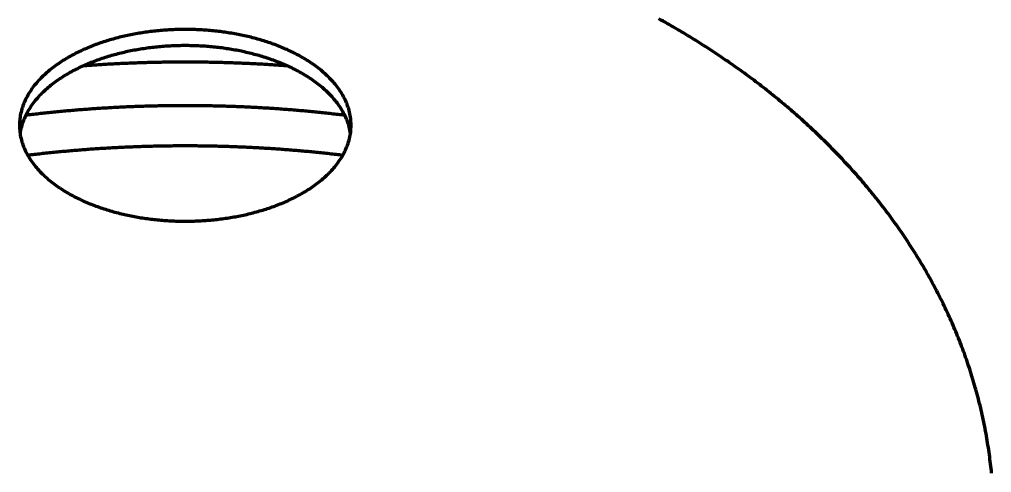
# Model space of a CAD drawing. Header units: millimetres. Extents: x 0 to 420, y 0 to 297.
# Drawn here: x 147.38 to 194.28, y 202.17 to 224 of the extents above; entities that cross this region are included whole.
import ezdxf

# ---------------------------------------------------------------- set-up
doc = ezdxf.new("R2010")
doc.units = ezdxf.units.MM
doc.layers.add('01-VISIBLE', color=7, linetype='CONTINUOUS', lineweight=70)

msp = doc.modelspace()

# ---------------------------------------------------------------- linework, layer by layer
at = {"layer": '01-VISIBLE'}
for points in [[(194.281, 202.137), (194.27, 202.25), (194.258, 202.364), (194.246, 202.477), (194.233, 202.59), (194.219, 202.703), (194.205, 202.816), (194.191, 202.929), (194.176, 203.042), (194.16, 203.155), (194.144, 203.268), (194.127, 203.38), (194.109, 203.493), (194.091, 203.605), (194.073, 203.718), (194.054, 203.83), (194.034, 203.942), (194.014, 204.054), (193.993, 204.166), (193.972, 204.278), (193.95, 204.39), (193.928, 204.502), (193.905, 204.613), (193.882, 204.725), (193.858, 204.836), (193.833, 204.948), (193.808, 205.059), (193.782, 205.17), (193.756, 205.28), (193.729, 205.391), (193.702, 205.502), (193.674, 205.612), (193.646, 205.723), (193.617, 205.833), (193.588, 205.943), (193.558, 206.053), (193.527, 206.162), (193.496, 206.272), (193.465, 206.382), (193.433, 206.491), (193.4, 206.6), (193.367, 206.709), (193.334, 206.818), (193.3, 206.927), (193.265, 207.035), (193.23, 207.143), (193.194, 207.252), (193.158, 207.36), (193.121, 207.467), (193.084, 207.575), (193.046, 207.683), (193.008, 207.79), (192.97, 207.897), (192.93, 208.004), (192.891, 208.111), (192.85, 208.217), (192.81, 208.324), (192.769, 208.43), (192.727, 208.536), (192.685, 208.642), (192.642, 208.747), (192.599, 208.853), (192.555, 208.958), (192.511, 209.063), (192.467, 209.168), (192.422, 209.273), (192.376, 209.377), (192.33, 209.481), (192.284, 209.585), (192.237, 209.689), (192.189, 209.793), (192.141, 209.896), (192.093, 209.999), (192.044, 210.102), (191.995, 210.205), (191.945, 210.307), (191.895, 210.409), (191.844, 210.511), (191.793, 210.613), (191.742, 210.715), (191.69, 210.816), (191.637, 210.917), (191.584, 211.018), (191.531, 211.119), (191.477, 211.219), (191.423, 211.319), (191.369, 211.419), (191.314, 211.519), (191.258, 211.619), (191.202, 211.718), (191.146, 211.817), (191.089, 211.916), (191.032, 212.014), (190.974, 212.113), (190.916, 212.211), (190.858, 212.308), (190.799, 212.406), (190.74, 212.503), (190.68, 212.6), (190.62, 212.697), (190.56, 212.794), (190.499, 212.89), (190.438, 212.986), (190.376, 213.082), (190.314, 213.177), (190.251, 213.272), (190.189, 213.367), (190.125, 213.462), (190.062, 213.557), (189.998, 213.651), (189.933, 213.745), (189.869, 213.838), (189.803, 213.932), (189.738, 214.025), (189.672, 214.118), (189.606, 214.211), (189.539, 214.303), (189.472, 214.395), (189.405, 214.487), (189.337, 214.579), (189.269, 214.67), (189.2, 214.761), (189.132, 214.852), (189.062, 214.942), (188.993, 215.032), (188.923, 215.122), (188.853, 215.212), (188.782, 215.302), (188.711, 215.391), (188.64, 215.48), (188.568, 215.568), (188.496, 215.656), (188.424, 215.744), (188.352, 215.832), (188.279, 215.92), (188.205, 216.007), (188.132, 216.094), (188.058, 216.181), (187.984, 216.267), (187.909, 216.353), (187.834, 216.439), (187.759, 216.524), (187.683, 216.61), (187.608, 216.695), (187.531, 216.779), (187.455, 216.864), (187.378, 216.948), (187.301, 217.032), (187.224, 217.115), (187.146, 217.199), (187.068, 217.282), (186.99, 217.364), (186.911, 217.447), (186.832, 217.529), (186.753, 217.611), (186.673, 217.692), (186.594, 217.774), (186.514, 217.855), (186.433, 217.936), (186.353, 218.016), (186.272, 218.096), (186.191, 218.176), (186.109, 218.256), (186.027, 218.335), (185.945, 218.414), (185.863, 218.493), (185.78, 218.571), (185.697, 218.649), (185.614, 218.727), (185.531, 218.805), (185.447, 218.882), (185.363, 218.959), (185.279, 219.036), (185.195, 219.112), (185.11, 219.188), (185.025, 219.264), (184.94, 219.34), (184.854, 219.415), (184.769, 219.49), (184.683, 219.565), (184.596, 219.639), (184.51, 219.713), (184.423, 219.787), (184.336, 219.861), (184.249, 219.934), (184.162, 220.007), (184.074, 220.08), (183.986, 220.152), (183.898, 220.224), (183.809, 220.296), (183.721, 220.368), (183.632, 220.439), (183.543, 220.51), (183.454, 220.581), (183.364, 220.651), (183.274, 220.721), (183.184, 220.791), (183.094, 220.861), (183.004, 220.93), (182.913, 220.999), (182.822, 221.068), (182.731, 221.136), (182.64, 221.204), (182.548, 221.272), (182.456, 221.339), (182.364, 221.407), (182.272, 221.474), (182.18, 221.54), (182.087, 221.607), (181.995, 221.673), (181.902, 221.739), (181.809, 221.804), (181.715, 221.869), (181.622, 221.934), (181.528, 221.999), (181.434, 222.063), (181.34, 222.127), (181.245, 222.191), (181.151, 222.255), (181.056, 222.318), (180.961, 222.381), (180.866, 222.444), (180.771, 222.506), (180.675, 222.568), (180.58, 222.63), (180.484, 222.692), (180.388, 222.753), (180.291, 222.814), (180.195, 222.875), (180.098, 222.935), (180.002, 222.995), (179.905, 223.055), (179.808, 223.114), (179.71, 223.174), (179.613, 223.233), (179.515, 223.291), (179.418, 223.35), (179.32, 223.408), (179.222, 223.466), (179.123, 223.523), (179.025, 223.581), (178.926, 223.638), (178.827, 223.694), (178.728, 223.751), (178.629, 223.807), (178.53, 223.863), (178.431, 223.919), (178.331, 223.974), (178.231, 224.029)], [(163.384, 218.9), (163.383, 218.98), (163.379, 219.06), (163.373, 219.14), (163.365, 219.219), (163.354, 219.298), (163.341, 219.377), (163.326, 219.456), (163.308, 219.534), (163.288, 219.612), (163.267, 219.689), (163.242, 219.765), (163.216, 219.841), (163.188, 219.916), (163.158, 219.99), (163.126, 220.063), (163.092, 220.136), (163.057, 220.208), (163.019, 220.279), (162.98, 220.349), (162.94, 220.418), (162.898, 220.486), (162.854, 220.553), (162.809, 220.619), (162.763, 220.684), (162.715, 220.749), (162.666, 220.812), (162.616, 220.875), (162.565, 220.936), (162.512, 220.996), (162.459, 221.056), (162.404, 221.115), (162.349, 221.172), (162.292, 221.229), (162.235, 221.285), (162.176, 221.34), (162.117, 221.394), (162.057, 221.447), (161.997, 221.499), (161.935, 221.551), (161.873, 221.601), (161.81, 221.651), (161.747, 221.699), (161.683, 221.747), (161.618, 221.794), (161.553, 221.841), (161.487, 221.886), (161.42, 221.931), (161.353, 221.975), (161.286, 222.018), (161.218, 222.06), (161.149, 222.102), (161.08, 222.143), (161.011, 222.183), (160.941, 222.222), (160.871, 222.261), (160.801, 222.299), (160.73, 222.336), (160.659, 222.372), (160.587, 222.408), (160.515, 222.443), (160.443, 222.478), (160.37, 222.512), (160.297, 222.545), (160.224, 222.577), (160.151, 222.609), (160.077, 222.64), (160.003, 222.671), (159.929, 222.701), (159.854, 222.73), (159.779, 222.759), (159.704, 222.787), (159.629, 222.815), (159.554, 222.841), (159.478, 222.868), (159.402, 222.894), (159.326, 222.919), (159.25, 222.943), (159.174, 222.967), (159.097, 222.991), (159.02, 223.014), (158.944, 223.036), (158.866, 223.058), (158.789, 223.079), (158.712, 223.1), (158.634, 223.12), (158.557, 223.14), (158.479, 223.159), (158.401, 223.177), (158.323, 223.195), (158.245, 223.213), (158.167, 223.23), (158.088, 223.247), (158.01, 223.263), (157.931, 223.278), (157.853, 223.293), (157.774, 223.308), (157.695, 223.322), (157.616, 223.335), (157.537, 223.348), (157.458, 223.361), (157.379, 223.373), (157.3, 223.384), (157.22, 223.395), (157.141, 223.406), (157.062, 223.416), (156.982, 223.425), (156.902, 223.434), (156.823, 223.443), (156.743, 223.451), (156.664, 223.459), (156.584, 223.466), (156.504, 223.473), (156.424, 223.479), (156.344, 223.485), (156.264, 223.49), (156.184, 223.495), (156.105, 223.5), (156.025, 223.504), (155.945, 223.507), (155.865, 223.51), (155.784, 223.513), (155.704, 223.515), (155.624, 223.516), (155.544, 223.517), (155.464, 223.518), (155.384, 223.518), (155.304, 223.518), (155.224, 223.517), (155.144, 223.516), (155.064, 223.515), (154.984, 223.513), (154.904, 223.51), (154.824, 223.507), (154.744, 223.504), (154.664, 223.5), (154.584, 223.495), (154.504, 223.49), (154.424, 223.485), (154.344, 223.479), (154.264, 223.473), (154.185, 223.466), (154.105, 223.459), (154.025, 223.451), (153.945, 223.443), (153.866, 223.434), (153.786, 223.425), (153.707, 223.416), (153.627, 223.406), (153.548, 223.395), (153.469, 223.384), (153.389, 223.373), (153.31, 223.361), (153.231, 223.348), (153.152, 223.335), (153.073, 223.322), (152.994, 223.308), (152.916, 223.293), (152.837, 223.278), (152.758, 223.263), (152.68, 223.247), (152.602, 223.23), (152.523, 223.213), (152.445, 223.195), (152.367, 223.177), (152.289, 223.159), (152.212, 223.14), (152.134, 223.12), (152.056, 223.1), (151.979, 223.079), (151.902, 223.058), (151.825, 223.036), (151.748, 223.014), (151.671, 222.991), (151.595, 222.967), (151.518, 222.943), (151.442, 222.919), (151.366, 222.894), (151.29, 222.868), (151.215, 222.841), (151.139, 222.815), (151.064, 222.787), (150.989, 222.759), (150.914, 222.73), (150.84, 222.701), (150.766, 222.671), (150.691, 222.64), (150.618, 222.609), (150.544, 222.577), (150.471, 222.545), (150.398, 222.512), (150.326, 222.478), (150.253, 222.443), (150.181, 222.408), (150.11, 222.372), (150.039, 222.336), (149.968, 222.299), (149.897, 222.261), (149.827, 222.222), (149.757, 222.183), (149.688, 222.143), (149.619, 222.102), (149.551, 222.06), (149.483, 222.018), (149.415, 221.975), (149.348, 221.931), (149.282, 221.886), (149.216, 221.841), (149.15, 221.794), (149.086, 221.747), (149.022, 221.699), (148.958, 221.651), (148.895, 221.601), (148.833, 221.551), (148.772, 221.499), (148.711, 221.447), (148.651, 221.394), (148.592, 221.34), (148.534, 221.285), (148.476, 221.229), (148.42, 221.172), (148.364, 221.115), (148.31, 221.056), (148.256, 220.996), (148.204, 220.936), (148.152, 220.875), (148.102, 220.812), (148.053, 220.749), (148.006, 220.684), (147.959, 220.619), (147.914, 220.553), (147.871, 220.486), (147.829, 220.418), (147.788, 220.349), (147.749, 220.279), (147.712, 220.208), (147.676, 220.136), (147.642, 220.063), (147.61, 219.99), (147.58, 219.916), (147.552, 219.841), (147.526, 219.765), (147.502, 219.689), (147.48, 219.612), (147.46, 219.534), (147.442, 219.456), (147.427, 219.377), (147.414, 219.298), (147.403, 219.219), (147.395, 219.14), (147.389, 219.06), (147.385, 218.98), (147.384, 218.9)], [(163.356, 218.51), (163.343, 218.589), (163.328, 218.668), (163.31, 218.746), (163.291, 218.824), (163.269, 218.901), (163.245, 218.977), (163.219, 219.053), (163.191, 219.128), (163.161, 219.203), (163.13, 219.276), (163.096, 219.349), (163.06, 219.421), (163.023, 219.492), (162.984, 219.562), (162.944, 219.631), (162.902, 219.699), (162.859, 219.767), (162.814, 219.833), (162.767, 219.899), (162.72, 219.963), (162.671, 220.027), (162.621, 220.089), (162.57, 220.151), (162.517, 220.212), (162.464, 220.271), (162.409, 220.33), (162.354, 220.388), (162.297, 220.445), (162.24, 220.501), (162.182, 220.556), (162.123, 220.61), (162.063, 220.663), (162.002, 220.715), (161.94, 220.767), (161.878, 220.818), (161.815, 220.867), (161.752, 220.916), (161.688, 220.964), (161.623, 221.011), (161.558, 221.058), (161.492, 221.103), (161.425, 221.148), (161.358, 221.192), (161.291, 221.235), (161.223, 221.278), (161.154, 221.32), (161.085, 221.36), (161.016, 221.401), (160.946, 221.44), (160.876, 221.479), (160.805, 221.517), (160.735, 221.554), (160.663, 221.591), (160.592, 221.627), (160.52, 221.662), (160.447, 221.696), (160.375, 221.73), (160.302, 221.763), (160.228, 221.796), (160.155, 221.828), (160.081, 221.859), (160.007, 221.89), (159.933, 221.92), (159.858, 221.949), (159.783, 221.978), (159.708, 222.006), (159.633, 222.034), (159.558, 222.061), (159.482, 222.087), (159.406, 222.113), (159.33, 222.138), (159.254, 222.163), (159.177, 222.187), (159.101, 222.21), (159.024, 222.233), (158.947, 222.256), (158.87, 222.278), (158.792, 222.299), (158.715, 222.32), (158.637, 222.34), (158.56, 222.36), (158.482, 222.379), (158.404, 222.397), (158.326, 222.415), (158.248, 222.433), (158.169, 222.45), (158.091, 222.467), (158.012, 222.483), (157.934, 222.498), (157.855, 222.513), (157.776, 222.528), (157.697, 222.542), (157.618, 222.555), (157.539, 222.568), (157.46, 222.581), (157.381, 222.593), (157.302, 222.604), (157.222, 222.616), (157.143, 222.626), (157.063, 222.636), (156.984, 222.646), (156.904, 222.655), (156.824, 222.664), (156.745, 222.672), (156.665, 222.679), (156.585, 222.687), (156.505, 222.693), (156.425, 222.7), (156.345, 222.706), (156.265, 222.711), (156.185, 222.716), (156.105, 222.72), (156.025, 222.724), (155.945, 222.728), (155.865, 222.731), (155.785, 222.733), (155.705, 222.735), (155.625, 222.737), (155.544, 222.738), (155.464, 222.739), (155.384, 222.739), (155.304, 222.739), (155.224, 222.738), (155.144, 222.737), (155.064, 222.735), (154.983, 222.733), (154.903, 222.731), (154.823, 222.728), (154.743, 222.724), (154.663, 222.72), (154.583, 222.716), (154.503, 222.711), (154.423, 222.706), (154.343, 222.7), (154.263, 222.693), (154.183, 222.687), (154.104, 222.679), (154.024, 222.672), (153.944, 222.664), (153.864, 222.655), (153.785, 222.646), (153.705, 222.636), (153.626, 222.626), (153.546, 222.616), (153.467, 222.604), (153.388, 222.593), (153.308, 222.581), (153.229, 222.568), (153.15, 222.555), (153.071, 222.542), (152.992, 222.528), (152.913, 222.513), (152.835, 222.498), (152.756, 222.483), (152.677, 222.467), (152.599, 222.45), (152.521, 222.433), (152.442, 222.415), (152.364, 222.397), (152.286, 222.379), (152.209, 222.36), (152.131, 222.34), (152.053, 222.32), (151.976, 222.299), (151.899, 222.278), (151.822, 222.256), (151.745, 222.233), (151.668, 222.21), (151.591, 222.187), (151.515, 222.163), (151.438, 222.138), (151.362, 222.113), (151.286, 222.087), (151.211, 222.061), (151.135, 222.034), (151.06, 222.006), (150.985, 221.978), (150.91, 221.949), (150.836, 221.92), (150.761, 221.89), (150.687, 221.859), (150.613, 221.828), (150.54, 221.796), (150.467, 221.763), (150.394, 221.73), (150.321, 221.696), (150.249, 221.662), (150.177, 221.627), (150.105, 221.591), (150.034, 221.554), (149.963, 221.517), (149.892, 221.479), (149.822, 221.44), (149.752, 221.401), (149.683, 221.36), (149.614, 221.32), (149.546, 221.278), (149.478, 221.235), (149.41, 221.192), (149.343, 221.148), (149.277, 221.103), (149.211, 221.058), (149.145, 221.011), (149.081, 220.964), (149.016, 220.916), (148.953, 220.867), (148.89, 220.818), (148.828, 220.767), (148.766, 220.715), (148.706, 220.663), (148.646, 220.61), (148.587, 220.556), (148.528, 220.501), (148.471, 220.445), (148.415, 220.388), (148.359, 220.33), (148.305, 220.271), (148.251, 220.212), (148.199, 220.151), (148.148, 220.089), (148.097, 220.027), (148.049, 219.963), (148.001, 219.899), (147.955, 219.833), (147.91, 219.767), (147.866, 219.699), (147.824, 219.631), (147.784, 219.562), (147.745, 219.492), (147.708, 219.421), (147.672, 219.349), (147.639, 219.276), (147.607, 219.203), (147.577, 219.128), (147.549, 219.053), (147.523, 218.977), (147.499, 218.901), (147.478, 218.824), (147.458, 218.746), (147.441, 218.668), (147.425, 218.589), (147.413, 218.51)], [(160.311, 221.759), (160.231, 221.765), (160.151, 221.771), (160.071, 221.777), (159.991, 221.783), (159.911, 221.788), (159.831, 221.794), (159.751, 221.799), (159.671, 221.804), (159.591, 221.81), (159.511, 221.815), (159.431, 221.82), (159.351, 221.825), (159.271, 221.829), (159.191, 221.834), (159.111, 221.839), (159.031, 221.843), (158.95, 221.848), (158.87, 221.852), (158.79, 221.856), (158.71, 221.86), (158.63, 221.864), (158.55, 221.868), (158.47, 221.872), (158.39, 221.876), (158.31, 221.879), (158.23, 221.883), (158.15, 221.886), (158.069, 221.89), (157.989, 221.893), (157.909, 221.896), (157.829, 221.899), (157.749, 221.902), (157.669, 221.905), (157.589, 221.907), (157.509, 221.91), (157.428, 221.913), (157.348, 221.915), (157.268, 221.917), (157.188, 221.92), (157.108, 221.922), (157.028, 221.924), (156.948, 221.926), (156.867, 221.928), (156.787, 221.929), (156.707, 221.931), (156.627, 221.933), (156.547, 221.934), (156.467, 221.935), (156.386, 221.937), (156.306, 221.938), (156.226, 221.939), (156.146, 221.94), (156.066, 221.941), (155.986, 221.942), (155.905, 221.942), (155.825, 221.943), (155.745, 221.943), (155.665, 221.944), (155.585, 221.944), (155.504, 221.944), (155.424, 221.944), (155.344, 221.944), (155.264, 221.944), (155.184, 221.944), (155.104, 221.944), (155.023, 221.943), (154.943, 221.943), (154.863, 221.942), (154.783, 221.942), (154.703, 221.941), (154.622, 221.94), (154.542, 221.939), (154.462, 221.938), (154.382, 221.937), (154.302, 221.935), (154.222, 221.934), (154.141, 221.933), (154.061, 221.931), (153.981, 221.929), (153.901, 221.928), (153.821, 221.926), (153.741, 221.924), (153.66, 221.922), (153.58, 221.92), (153.5, 221.917), (153.42, 221.915), (153.34, 221.913), (153.26, 221.91), (153.18, 221.907), (153.099, 221.905), (153.019, 221.902), (152.939, 221.899), (152.859, 221.896), (152.779, 221.893), (152.699, 221.89), (152.619, 221.886), (152.539, 221.883), (152.459, 221.879), (152.378, 221.876), (152.298, 221.872), (152.218, 221.868), (152.138, 221.864), (152.058, 221.86), (151.978, 221.856), (151.898, 221.852), (151.818, 221.848), (151.738, 221.843), (151.658, 221.839), (151.578, 221.834), (151.498, 221.829), (151.418, 221.825), (151.338, 221.82), (151.258, 221.815), (151.178, 221.81), (151.098, 221.804), (151.018, 221.799), (150.938, 221.794), (150.858, 221.788), (150.778, 221.783), (150.698, 221.777), (150.618, 221.771), (150.538, 221.765), (150.458, 221.759)], [(163.082, 219.378), (163.002, 219.388), (162.922, 219.398), (162.842, 219.407), (162.762, 219.417), (162.683, 219.426), (162.603, 219.435), (162.523, 219.444), (162.443, 219.453), (162.363, 219.462), (162.283, 219.471), (162.203, 219.48), (162.123, 219.488), (162.043, 219.497), (161.964, 219.505), (161.884, 219.513), (161.804, 219.521), (161.724, 219.529), (161.644, 219.537), (161.564, 219.545), (161.484, 219.553), (161.404, 219.561), (161.324, 219.568), (161.244, 219.576), (161.164, 219.583), (161.083, 219.59), (161.003, 219.597), (160.923, 219.604), (160.843, 219.611), (160.763, 219.618), (160.683, 219.625), (160.603, 219.631), (160.523, 219.638), (160.443, 219.644), (160.363, 219.651), (160.282, 219.657), (160.202, 219.663), (160.122, 219.669), (160.042, 219.675), (159.962, 219.681), (159.882, 219.686), (159.801, 219.692), (159.721, 219.698), (159.641, 219.703), (159.561, 219.708), (159.481, 219.713), (159.4, 219.719), (159.32, 219.724), (159.24, 219.728), (159.16, 219.733), (159.08, 219.738), (158.999, 219.743), (158.919, 219.747), (158.839, 219.751), (158.759, 219.756), (158.678, 219.76), (158.598, 219.764), (158.518, 219.768), (158.437, 219.772), (158.357, 219.776), (158.277, 219.779), (158.197, 219.783), (158.116, 219.786), (158.036, 219.79), (157.956, 219.793), (157.875, 219.796), (157.795, 219.799), (157.715, 219.802), (157.634, 219.805), (157.554, 219.808), (157.474, 219.81), (157.393, 219.813), (157.313, 219.816), (157.233, 219.818), (157.152, 219.82), (157.072, 219.822), (156.992, 219.824), (156.911, 219.826), (156.831, 219.828), (156.751, 219.83), (156.67, 219.832), (156.59, 219.833), (156.509, 219.835), (156.429, 219.836), (156.349, 219.837), (156.268, 219.838), (156.188, 219.839), (156.108, 219.84), (156.027, 219.841), (155.947, 219.842), (155.866, 219.843), (155.786, 219.843), (155.706, 219.844), (155.625, 219.844), (155.545, 219.844), (155.465, 219.844), (155.384, 219.844), (155.304, 219.844), (155.223, 219.844), (155.143, 219.844), (155.063, 219.844), (154.982, 219.843), (154.902, 219.843), (154.822, 219.842), (154.741, 219.841), (154.661, 219.84), (154.58, 219.839), (154.5, 219.838), (154.42, 219.837), (154.339, 219.836), (154.259, 219.835), (154.179, 219.833), (154.098, 219.832), (154.018, 219.83), (153.937, 219.828), (153.857, 219.826), (153.777, 219.824), (153.696, 219.822), (153.616, 219.82), (153.536, 219.818), (153.455, 219.816), (153.375, 219.813), (153.295, 219.81), (153.214, 219.808), (153.134, 219.805), (153.054, 219.802), (152.973, 219.799), (152.893, 219.796), (152.813, 219.793), (152.732, 219.79), (152.652, 219.786), (152.572, 219.783), (152.492, 219.779), (152.411, 219.776), (152.331, 219.772), (152.251, 219.768), (152.17, 219.764), (152.09, 219.76), (152.01, 219.756), (151.93, 219.751), (151.849, 219.747), (151.769, 219.743), (151.689, 219.738), (151.609, 219.733), (151.528, 219.728), (151.448, 219.724), (151.368, 219.719), (151.288, 219.713), (151.207, 219.708), (151.127, 219.703), (151.047, 219.698), (150.967, 219.692), (150.887, 219.686), (150.806, 219.681), (150.726, 219.675), (150.646, 219.669), (150.566, 219.663), (150.486, 219.657), (150.406, 219.651), (150.326, 219.644), (150.245, 219.638), (150.165, 219.631), (150.085, 219.625), (150.005, 219.618), (149.925, 219.611), (149.845, 219.604), (149.765, 219.597), (149.685, 219.59), (149.605, 219.583), (149.525, 219.576), (149.445, 219.568), (149.365, 219.561), (149.285, 219.553), (149.205, 219.545), (149.125, 219.537), (149.045, 219.529), (148.965, 219.521), (148.885, 219.513), (148.805, 219.505), (148.725, 219.497), (148.645, 219.488), (148.565, 219.48), (148.485, 219.471), (148.405, 219.462), (148.325, 219.453), (148.245, 219.444), (148.166, 219.435), (148.086, 219.426), (148.006, 219.417), (147.926, 219.407), (147.846, 219.398), (147.766, 219.388), (147.687, 219.378)], [(147.384, 218.9), (147.385, 218.819), (147.389, 218.739), (147.395, 218.659), (147.403, 218.579), (147.414, 218.5), (147.427, 218.421), (147.443, 218.342), (147.46, 218.264), (147.48, 218.186), (147.502, 218.109), (147.526, 218.032), (147.553, 217.956), (147.581, 217.881), (147.611, 217.807), (147.643, 217.733), (147.677, 217.661), (147.713, 217.589), (147.751, 217.518), (147.79, 217.448), (147.83, 217.379), (147.873, 217.31), (147.916, 217.243), (147.961, 217.177), (148.008, 217.111), (148.056, 217.047), (148.105, 216.984), (148.155, 216.921), (148.207, 216.86), (148.259, 216.799), (148.313, 216.739), (148.368, 216.681), (148.424, 216.623), (148.48, 216.566), (148.538, 216.51), (148.596, 216.455), (148.656, 216.401), (148.716, 216.348), (148.777, 216.296), (148.838, 216.244), (148.901, 216.194), (148.964, 216.144), (149.027, 216.095), (149.092, 216.047), (149.157, 216), (149.222, 215.954), (149.288, 215.909), (149.355, 215.864), (149.422, 215.82), (149.49, 215.777), (149.558, 215.734), (149.627, 215.693), (149.696, 215.652), (149.765, 215.612), (149.835, 215.573), (149.905, 215.534), (149.976, 215.496), (150.047, 215.459), (150.119, 215.422), (150.191, 215.386), (150.263, 215.351), (150.335, 215.317), (150.408, 215.283), (150.481, 215.25), (150.554, 215.218), (150.628, 215.186), (150.702, 215.154), (150.776, 215.124), (150.851, 215.094), (150.925, 215.065), (151, 215.036), (151.076, 215.008), (151.151, 214.98), (151.227, 214.954), (151.302, 214.927), (151.378, 214.902), (151.455, 214.876), (151.531, 214.852), (151.608, 214.828), (151.684, 214.804), (151.761, 214.782), (151.838, 214.759), (151.916, 214.738), (151.993, 214.716), (152.071, 214.696), (152.148, 214.676), (152.226, 214.656), (152.304, 214.637), (152.382, 214.618), (152.46, 214.6), (152.539, 214.583), (152.617, 214.566), (152.696, 214.549), (152.774, 214.534), (152.853, 214.518), (152.932, 214.503), (153.011, 214.489), (153.09, 214.475), (153.169, 214.461), (153.248, 214.448), (153.327, 214.436), (153.407, 214.424), (153.486, 214.413), (153.566, 214.402), (153.645, 214.391), (153.725, 214.381), (153.805, 214.372), (153.884, 214.363), (153.964, 214.354), (154.044, 214.346), (154.124, 214.338), (154.204, 214.331), (154.284, 214.325), (154.364, 214.319), (154.444, 214.313), (154.524, 214.308), (154.604, 214.303), (154.684, 214.299), (154.764, 214.295), (154.844, 214.291), (154.925, 214.288), (155.005, 214.286), (155.085, 214.284), (155.165, 214.283), (155.245, 214.282), (155.326, 214.281), (155.406, 214.281), (155.486, 214.281), (155.566, 214.282), (155.647, 214.283), (155.727, 214.285), (155.807, 214.287), (155.887, 214.29), (155.968, 214.293), (156.048, 214.297), (156.128, 214.301), (156.208, 214.305), (156.288, 214.31), (156.368, 214.316), (156.448, 214.322), (156.528, 214.328), (156.608, 214.335), (156.688, 214.343), (156.768, 214.35), (156.848, 214.359), (156.927, 214.368), (157.007, 214.377), (157.087, 214.387), (157.166, 214.397), (157.246, 214.408), (157.325, 214.419), (157.405, 214.431), (157.484, 214.443), (157.563, 214.455), (157.642, 214.469), (157.722, 214.482), (157.801, 214.497), (157.879, 214.511), (157.958, 214.526), (158.037, 214.542), (158.116, 214.558), (158.194, 214.575), (158.272, 214.592), (158.351, 214.61), (158.429, 214.628), (158.507, 214.647), (158.585, 214.667), (158.662, 214.686), (158.74, 214.707), (158.817, 214.728), (158.895, 214.749), (158.972, 214.771), (159.049, 214.794), (159.126, 214.817), (159.202, 214.841), (159.279, 214.865), (159.355, 214.89), (159.431, 214.915), (159.507, 214.941), (159.583, 214.968), (159.658, 214.995), (159.734, 215.023), (159.809, 215.052), (159.884, 215.081), (159.958, 215.11), (160.032, 215.14), (160.107, 215.171), (160.18, 215.203), (160.254, 215.235), (160.327, 215.268), (160.4, 215.301), (160.473, 215.336), (160.545, 215.37), (160.617, 215.406), (160.689, 215.442), (160.76, 215.479), (160.831, 215.517), (160.901, 215.555), (160.971, 215.594), (161.041, 215.634)], [(161.041, 215.634), (161.111, 215.674), (161.18, 215.716), (161.249, 215.758), (161.318, 215.802), (161.386, 215.846), (161.453, 215.89), (161.52, 215.936), (161.586, 215.982), (161.652, 216.03), (161.717, 216.078), (161.782, 216.127), (161.846, 216.176), (161.909, 216.227), (161.971, 216.279), (162.033, 216.331), (162.094, 216.384), (162.154, 216.439), (162.213, 216.494), (162.272, 216.55), (162.329, 216.607), (162.385, 216.665), (162.441, 216.724), (162.495, 216.784), (162.549, 216.845), (162.601, 216.906), (162.652, 216.969), (162.702, 217.033), (162.75, 217.098), (162.798, 217.164), (162.843, 217.23), (162.888, 217.298), (162.931, 217.367), (162.972, 217.436), (163.012, 217.507), (163.05, 217.578), (163.086, 217.651), (163.121, 217.724), (163.153, 217.798), (163.184, 217.873), (163.213, 217.948), (163.239, 218.025), (163.264, 218.102), (163.286, 218.18), (163.307, 218.258), (163.325, 218.337), (163.34, 218.417), (163.354, 218.496), (163.365, 218.577), (163.373, 218.657), (163.379, 218.738), (163.383, 218.819), (163.384, 218.9)], [(162.981, 217.451), (162.901, 217.461), (162.822, 217.47), (162.742, 217.48), (162.662, 217.489), (162.583, 217.498), (162.503, 217.507), (162.423, 217.516), (162.344, 217.525), (162.264, 217.534), (162.184, 217.542), (162.105, 217.551), (162.025, 217.559), (161.945, 217.568), (161.866, 217.576), (161.786, 217.584), (161.706, 217.592), (161.626, 217.6), (161.547, 217.608), (161.467, 217.615), (161.387, 217.623), (161.307, 217.631), (161.227, 217.638), (161.147, 217.645), (161.068, 217.652), (160.988, 217.66), (160.908, 217.667), (160.828, 217.673), (160.748, 217.68), (160.668, 217.687), (160.588, 217.693), (160.509, 217.7), (160.429, 217.706), (160.349, 217.713), (160.269, 217.719), (160.189, 217.725), (160.109, 217.731), (160.029, 217.737), (159.949, 217.743), (159.869, 217.748), (159.789, 217.754), (159.709, 217.759), (159.629, 217.765), (159.549, 217.77), (159.469, 217.775), (159.389, 217.78), (159.309, 217.785), (159.229, 217.79), (159.149, 217.795), (159.069, 217.799), (158.989, 217.804), (158.909, 217.808), (158.829, 217.813), (158.749, 217.817), (158.669, 217.821), (158.589, 217.825), (158.509, 217.829), (158.429, 217.833), (158.349, 217.837), (158.269, 217.84), (158.189, 217.844), (158.109, 217.847), (158.029, 217.851), (157.948, 217.854), (157.868, 217.857), (157.788, 217.86), (157.708, 217.863), (157.628, 217.866), (157.548, 217.869), (157.468, 217.871), (157.388, 217.874), (157.308, 217.876), (157.227, 217.879), (157.147, 217.881), (157.067, 217.883), (156.987, 217.885), (156.907, 217.887), (156.827, 217.889), (156.747, 217.891), (156.667, 217.892), (156.586, 217.894), (156.506, 217.895), (156.426, 217.897), (156.346, 217.898), (156.266, 217.899), (156.186, 217.9), (156.106, 217.901), (156.025, 217.902), (155.945, 217.903), (155.865, 217.903), (155.785, 217.904), (155.705, 217.904), (155.625, 217.905), (155.544, 217.905), (155.464, 217.905), (155.384, 217.905), (155.304, 217.905), (155.224, 217.905), (155.144, 217.905), (155.064, 217.904), (154.983, 217.904), (154.903, 217.903), (154.823, 217.903), (154.743, 217.902), (154.663, 217.901), (154.583, 217.9), (154.502, 217.899), (154.422, 217.898), (154.342, 217.897), (154.262, 217.895), (154.182, 217.894), (154.102, 217.892), (154.022, 217.891), (153.941, 217.889), (153.861, 217.887), (153.781, 217.885), (153.701, 217.883), (153.621, 217.881), (153.541, 217.879), (153.461, 217.876), (153.381, 217.874), (153.301, 217.871), (153.22, 217.869), (153.14, 217.866), (153.06, 217.863), (152.98, 217.86), (152.9, 217.857), (152.82, 217.854), (152.74, 217.851), (152.66, 217.847), (152.58, 217.844), (152.5, 217.84), (152.419, 217.837), (152.339, 217.833), (152.259, 217.829), (152.179, 217.825), (152.099, 217.821), (152.019, 217.817), (151.939, 217.813), (151.859, 217.808), (151.779, 217.804), (151.699, 217.799), (151.619, 217.795), (151.539, 217.79), (151.459, 217.785), (151.379, 217.78), (151.299, 217.775), (151.219, 217.77), (151.139, 217.765), (151.059, 217.759), (150.979, 217.754), (150.899, 217.748), (150.819, 217.743), (150.739, 217.737), (150.659, 217.731), (150.579, 217.725), (150.499, 217.719), (150.42, 217.713), (150.34, 217.706), (150.26, 217.7), (150.18, 217.693), (150.1, 217.687), (150.02, 217.68), (149.94, 217.673), (149.86, 217.667), (149.781, 217.66), (149.701, 217.652), (149.621, 217.645), (149.541, 217.638), (149.461, 217.631), (149.381, 217.623), (149.302, 217.615), (149.222, 217.608), (149.142, 217.6), (149.062, 217.592), (148.983, 217.584), (148.903, 217.576), (148.823, 217.568), (148.743, 217.559), (148.664, 217.551), (148.584, 217.542), (148.504, 217.534), (148.425, 217.525), (148.345, 217.516), (148.265, 217.507), (148.186, 217.498), (148.106, 217.489), (148.026, 217.48), (147.947, 217.47), (147.867, 217.461), (147.788, 217.451)]]:
    msp.add_lwpolyline(points, dxfattribs=at)

doc.saveas('drawing.dxf')
